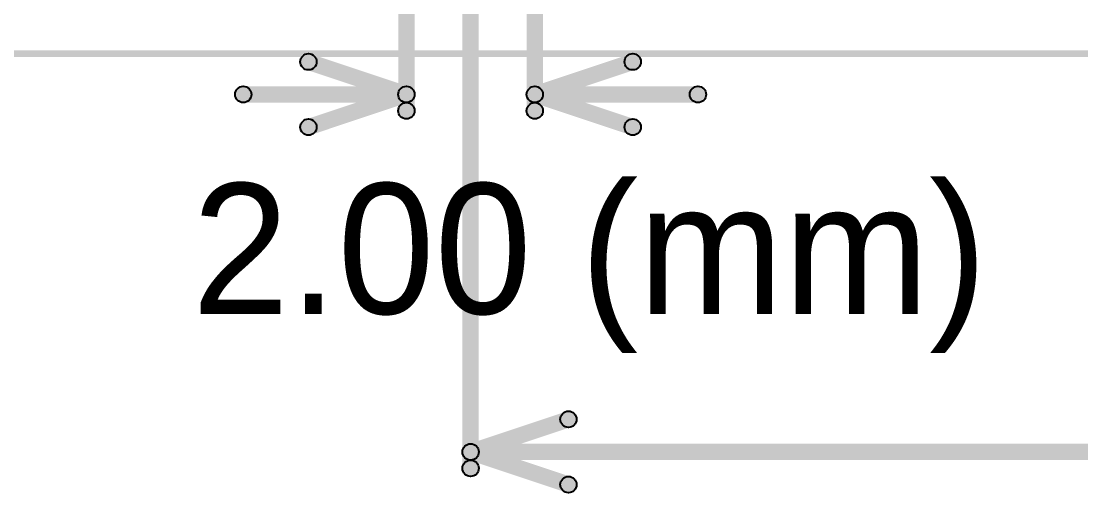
# Model space of a CAD drawing. Header units: millimetres. Extents: x -0.2 to 4.57, y -0.3 to 0.49.
# Drawn here: x 0.158 to 0.807, y -0.269 to 0.02 of the extents above; entities that cross this region are included whole.
import ezdxf

# ---------------------------------------------------------------- set-up
doc = ezdxf.new("R2010")
doc.units = ezdxf.units.MM
doc.header["$MEASUREMENT"] = 0
doc.layers.add('Mechanical1', color=6, linetype='Continuous')
doc.layers.add('Mechanical2', color=216, linetype='Continuous')

msp = doc.modelspace()

# ---------------------------------------------------------------- hatches: boundary and pattern name
at = {"layer": 'Mechanical1'}
for points in [[(0.3987, -0.035), (0.3887, -0.035), (0.3887, 0.14551), (0.3987, 0.14551)], [(0.47744, -0.035), (0.46744, -0.035), (0.46744, 0.14551), (0.47744, 0.14551)], [(0.43807, -0.254), (0.42807, -0.254), (0.42807, 0.10811), (0.43807, 0.10811)], [(0.33212, -0.00975), (0.33528, -0.00026), (0.39528, -0.02026), (0.39212, -0.02975)], [(0.47402, -0.02975), (0.47086, -0.02026), (0.53086, -0.00026), (0.53402, -0.00975)], [(0.2937, -0.03), (0.2937, -0.02), (0.3937, -0.02), (0.3937, -0.03)], [(0.33528, -0.04975), (0.33212, -0.04026), (0.39212, -0.02026), (0.39528, -0.02975)], [(0.47086, -0.02975), (0.47402, -0.02026), (0.53402, -0.04026), (0.53086, -0.04975)], [(0.47244, -0.03), (0.47244, -0.02), (0.57244, -0.02), (0.57244, -0.03)], [(0.43465, -0.24875), (0.43149, -0.23926), (0.49149, -0.21926), (0.49465, -0.22875)], [(0.43149, -0.24875), (0.43465, -0.23926), (0.49465, -0.25926), (0.49149, -0.26875)], [(0.43307, -0.249), (0.43307, -0.239), (1.72913, -0.239), (1.72913, -0.249)]]:
    msp.add_hatch(color=6, dxfattribs=at).paths.add_polyline_path(points)
h = msp.add_hatch(color=6, dxfattribs=at)
edge = h.paths.add_edge_path()
edge.add_arc((0.3337, -0.005), 0.005, 0, 360)
h = msp.add_hatch(color=6, dxfattribs=at)
edge = h.paths.add_edge_path()
edge.add_arc((0.53244, -0.005), 0.005, 0, 360)
h = msp.add_hatch(color=6, dxfattribs=at)
edge = h.paths.add_edge_path()
edge.add_arc((0.2937, -0.025), 0.005, 0, 360)
h = msp.add_hatch(color=6, dxfattribs=at)
edge = h.paths.add_edge_path()
edge.add_arc((0.3937, -0.025), 0.005, 0, 360)
h = msp.add_hatch(color=6, dxfattribs=at)
edge = h.paths.add_edge_path()
edge.add_arc((0.3937, -0.025), 0.005, 0, 360)
h = msp.add_hatch(color=6, dxfattribs=at)
edge = h.paths.add_edge_path()
edge.add_arc((0.3937, -0.025), 0.005, 0, 360)
h = msp.add_hatch(color=6, dxfattribs=at)
edge = h.paths.add_edge_path()
edge.add_arc((0.47244, -0.025), 0.005, 0, 360)
h = msp.add_hatch(color=6, dxfattribs=at)
edge = h.paths.add_edge_path()
edge.add_arc((0.47244, -0.025), 0.005, 0, 360)
h = msp.add_hatch(color=6, dxfattribs=at)
edge = h.paths.add_edge_path()
edge.add_arc((0.47244, -0.025), 0.005, 0, 360)
h = msp.add_hatch(color=6, dxfattribs=at)
edge = h.paths.add_edge_path()
edge.add_arc((0.57244, -0.025), 0.005, 0, 360)
h = msp.add_hatch(color=6, dxfattribs=at)
edge = h.paths.add_edge_path()
edge.add_arc((0.3937, -0.035), 0.005, 0, 360)
h = msp.add_hatch(color=6, dxfattribs=at)
edge = h.paths.add_edge_path()
edge.add_arc((0.47244, -0.035), 0.005, 0, 360)
h = msp.add_hatch(color=6, dxfattribs=at)
edge = h.paths.add_edge_path()
edge.add_arc((0.3337, -0.045), 0.005, 0, 360)
h = msp.add_hatch(color=6, dxfattribs=at)
edge = h.paths.add_edge_path()
edge.add_arc((0.53244, -0.045), 0.005, 0, 360)
h = msp.add_hatch(color=6, dxfattribs=at)
edge = h.paths.add_edge_path()
edge.add_arc((0.49307, -0.224), 0.005, 0, 360)
h = msp.add_hatch(color=6, dxfattribs=at)
edge = h.paths.add_edge_path()
edge.add_arc((0.43307, -0.244), 0.005, 0, 360)
h = msp.add_hatch(color=6, dxfattribs=at)
edge = h.paths.add_edge_path()
edge.add_arc((0.43307, -0.244), 0.005, 0, 360)
h = msp.add_hatch(color=6, dxfattribs=at)
edge = h.paths.add_edge_path()
edge.add_arc((0.43307, -0.244), 0.005, 0, 360)
h = msp.add_hatch(color=6, dxfattribs=at)
edge = h.paths.add_edge_path()
edge.add_arc((0.43307, -0.254), 0.005, 0, 360)
h = msp.add_hatch(color=6, dxfattribs=at)
edge = h.paths.add_edge_path()
edge.add_arc((0.49307, -0.264), 0.005, 0, 360)
at = {"layer": 'Mechanical2'}
msp.add_hatch(color=216, dxfattribs=at).paths.add_polyline_path([(0, -0.00197), (0, 0.00197), (4.56693, 0.00197), (4.56693, -0.00197)])

# ---------------------------------------------------------------- linework, layer by layer
at = {"layer": 'Mechanical1'}
for centre in [(0.3337, -0.005), (0.53244, -0.005), (0.2937, -0.025), (0.3937, -0.025), (0.3937, -0.025), (0.3937, -0.025), (0.47244, -0.025), (0.47244, -0.025), (0.47244, -0.025), (0.57244, -0.025), (0.3937, -0.035), (0.47244, -0.035), (0.3337, -0.045), (0.53244, -0.045), (0.49307, -0.224), (0.43307, -0.244), (0.43307, -0.244), (0.43307, -0.244), (0.43307, -0.254), (0.49307, -0.264)]:
    msp.add_circle(centre, 0.005, dxfattribs=at)

# ---------------------------------------------------------------- texts
msp.add_text('2.00 (mm)', height=0.08, dxfattribs=at).set_placement((0.26231, -0.15939))

doc.saveas('drawing.dxf')
